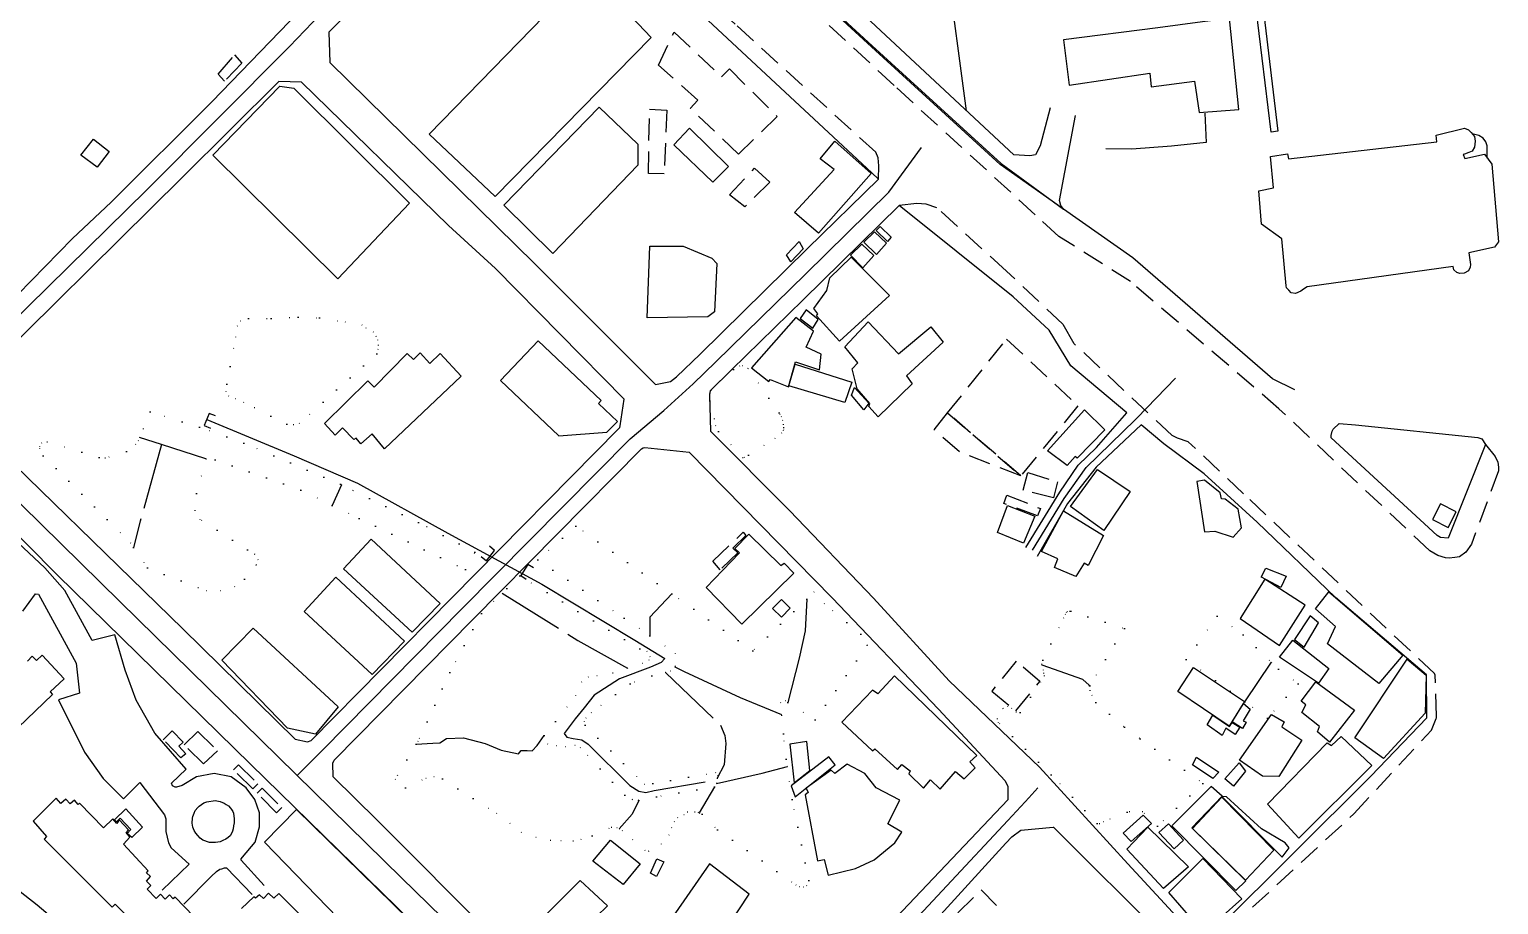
# Model space of a CAD drawing. Header units: millimetres. Extents: x 220021 to 223505, y 489325 to 491820.
# Drawn here: x 223169.7 to 223502.8, y 490021.2 to 490219.5 of the extents above; entities that cross this region are included whole.
import ezdxf

# ---------------------------------------------------------------- set-up
doc = ezdxf.new("R2010")
doc.units = ezdxf.units.MM
for name, pattern in [('15M2P5', [17.5, 15, -2.5]), ('5M2P5', [7.5, 5, -2.5]), ('AM4', [4, 0, -4])]:
    doc.linetypes.add(name, pattern=pattern)
for name, color, linetype in [('A0013110', 8, 'Continuous'), ('A0013118', 8, 'Continuous'), ('A0023210', 8, 'Continuous'), ('A0033324', 8, '5M2P5'), ('B0014111', 8, 'Continuous'), ('B0014112', 8, 'Continuous'), ('B0014113', 8, 'Continuous'), ('B0014115', 8, 'Continuous'), ('B0014116', 8, '5M2P5'), ('B0024127', 8, 'Continuous'), ('C0076116', 8, 'Continuous'), ('D0015112', 8, '15M2P5'), ('D0025111', 8, 'AM4'), ('E0022112', 8, 'Continuous'), ('F0047224', 8, 'Continuous')]:
    doc.layers.add(name, color=color, linetype=linetype)

msp = doc.modelspace()

# ---------------------------------------------------------------- linework, layer by layer
at = {"layer": 'A0013110'}
for points in [[(223456.598, 490137.859), (223451.511, 490140.352), (223419.85, 490167.758), (223404.128, 490178.752), (223389.787, 490188.892), (223360.565, 490215.547), (223325.419, 490247.852), (223288.456, 490281.976), (223254.545, 490313.189), (223230.339, 490336.589), (223178.609, 490384.648), (223178.568, 490385.085), (223190.245, 490404.742), (223215.439, 490443.232), (223248.229, 490486.968), (223277.205, 490526.299), (223282.477, 490527.865), (223298.407, 490517.417), (223321.026, 490543.177)], [(223070.715, 490218.371), (223115.09, 490173.646), (223143.187, 490144.758), (223148.806, 490144.247), (223151.028, 490144.694), (223160.741, 490153.105), (223179.455, 490172.14), (223188.232, 490180.324), (223211.091, 490203.123), (223235.1, 490228.046), (223270.774, 490263.484), (223270.901, 490271.399), (223231.655, 490307.815), (223205.63, 490330.976), (223197.584, 490334.216), (223177.333, 490353.258), (223172.625, 490361.295), (223161.501, 490371.48), (223119.39, 490410.613), (223110.084, 490415.811), (223101.222, 490422.071), (223089.809, 490432.422), (223082.684, 490431.338), (223052.257, 490399.752)], [(223395.583, 490102.148), (223403.252, 490114.672), (223407.475, 490120.798), (223411.586, 490124.764), (223418.472, 490132.65), (223405.76, 490143.279), (223400.881, 490151.337), (223392.702, 490158.885), (223366.87, 490179.599), (223345.117, 490158.225), (223328.869, 490142.35), (223324, 490137.628), (223323.884, 490136.88), (223324.091, 490128.496), (223342.058, 490110.434), (223361.035, 490090.65), (223378.229, 490071.931), (223398.665, 490052.348), (223418.671, 490030.484), (223431.648, 490016.511)], [(223216.187, 489970.94), (223226.229, 489980.684), (223237.117, 489987.2), (223249.477, 489999.615), (223258.659, 490008.467), (223258.892, 490013.343), (223259.577, 490014.178), (223219.805, 490053.045), (223176.037, 490095.867), (223169.115, 490102.871), (223157.585, 490114.035), (223145.402, 490126.431), (223133.151, 490138.848), (223126.651, 490145.017), (223107.869, 490163.835), (223103.623, 490163.552), (223063.788, 490124.119), (223054.185, 490114.615), (223053.737, 490113.632), (223053.313, 490112.237), (223050.679, 490107.067), (223044.276, 490100.083), (223042.653, 490101.3), (223039.665, 490098.22)], [(223439.131, 490015.817), (223473.82, 490050.305), (223486.514, 490063.557), (223486.414, 490073.301), (223465.806, 490090.824), (223448.01, 490107.852), (223435.976, 490118.828), (223426.9, 490125.604), (223421.715, 490129.939), (223411.499, 490120.325), (223405.021, 490112.111), (223398.154, 490100.101)], [(223491.332, 490104.246), (223489.575, 490104.374), (223488.842, 490104.856), (223464.822, 490126.932)]]:
    msp.add_lwpolyline(points, dxfattribs=at)
for points in [[(223362.157, 490185.58), (223360.656, 490186.999), (223299.522, 490243.902), (223280.287, 490261.349), (223237.548, 490218.891), (223237.788, 490212.024), (223284.201, 490166.443), (223311.629, 490139.011), (223315.005, 490139.715), (223316.367, 490140.77), (223321.77, 490145.933), (223346.053, 490169.818)], [(223226.223, 490207.663), (223204.305, 490185.937), (223154.72, 490137.038), (223154.557, 490132.176), (223204.421, 490083.715), (223229.905, 490058.662), (223232.683, 490058.109), (223233.554, 490058.383), (223265.406, 490090.742), (223303.287, 490129.041), (223303.506, 490129.288), (223303.583, 490129.653), (223304.535, 490135.75), (223275.305, 490165.287), (223264.696, 490175.096), (223231.324, 490207.519)], [(223319.259, 490123.724), (223351.649, 490090.722), (223375.785, 490065.505), (223390.883, 490049.217), (223391.53, 490047.974), (223391.505, 490046.134), (223391.493, 490044.931), (223359.145, 490010.854), (223359.095, 490010.837), (223334.226, 489987.21), (223318.481, 489971.981), (223317.215, 489971.381), (223297.25, 489990.101), (223292.712, 489994.624), (223274.811, 490014.016), (223248.545, 490040.337), (223238.529, 490050.184), (223238.469, 490053.252), (223238.733, 490053.973), (223270.203, 490085.813), (223308.444, 490124.468), (223308.78, 490124.716), (223309.216, 490124.783)], [(223392.401, 490036.599), (223394.472, 490038.102), (223401.76, 490038.779), (223401.814, 490038.737), (223427.162, 490013.509), (223429.955, 490008.862), (223429.951, 490008.509), (223429.924, 490008.237), (223420.338, 489998.359), (223384.734, 489961.93), (223378.64, 489953.834), (223362.996, 489938.681), (223356.534, 489933.175), (223355.951, 489933.163), (223325.62, 489963.501), (223324.16, 489964.869), (223325.12, 489967.969), (223361.821, 490003.844), (223362.134, 490003.974), (223368.508, 490010.413), (223391.019, 490035.098)]]:
    msp.add_lwpolyline(points, close=True, dxfattribs=at)
at = {"layer": 'A0013118'}
for points in [[(223382.159, 490201.027), (223377.638, 490234.489), (223374.394, 490253.557), (223385.796, 490265.191), (223385.996, 490265.846), (223378.322, 490309.789), (223375.266, 490329.539), (223375.409, 490330.53), (223376.143, 490331.665), (223424.752, 490339.204), (223430.221, 490307.354), (223431.497, 490307.276), (223432.875, 490306.649), (223433.667, 490305.831), (223434.052, 490304.104), (223442.02, 490241.486), (223441.904, 490240.841), (223441.467, 490239.801), (223438.602, 490239.339)], [(223242.387, 490325.36), (223254.75, 490313.407), (223288.66, 490282.196), (223325.622, 490248.073), (223360.767, 490215.768), (223389.976, 490189.126), (223404.128, 490178.752), (223403.54, 490179.586), (223403.215, 490180.742), (223406.836, 490199.978)], [(223401.077, 490201.694), (223398.84, 490193.136), (223397.746, 490191.098), (223396.487, 490190.861), (223392.835, 490191.065), (223353.686, 490227.596)], [(223500.189, 490190.334), (223500.212, 490193.146), (223499.844, 490194.038), (223499.271, 490194.857), (223498.274, 490195.455), (223496.755, 490195.868)], [(223464.822, 490126.932), (223464.82, 490127.474), (223465.038, 490128.485), (223465.286, 490128.91), (223466.583, 490130.221), (223470.334, 490129.89), (223498.025, 490127.066), (223498.959, 490126.739), (223499.834, 490125.466), (223491.332, 490104.246)], [(223222.906, 490025.548), (223217.648, 490031.266), (223217.661, 490031.588), (223217.963, 490031.982), (223220.877, 490035.325), (223221.797, 490038.801), (223221.841, 490042.017), (223220.74, 490045.019), (223218.803, 490047.65), (223215.415, 490050.152), (223211.559, 490050.906), (223207.579, 490050.19), (223204.262, 490048.215), (223203.026, 490047.821), (223202.672, 490047.828), (223202.104, 490048.105), (223201.876, 490048.729), (223205.215, 490051.922), (223198.088, 490060.087), (223193.852, 490067.562), (223191.374, 490074.336), (223189.007, 490082.322), (223183.885, 490081.08), (223177.682, 490092.388), (223173.159, 490097.512), (223163.584, 490106.519)], [(223168.18, 490087.689), (223171.076, 490091.638), (223171.761, 490091.545), (223180.234, 490075.942), (223181.014, 490069.119), (223176.265, 490067.605), (223182.149, 490055.755), (223186.42, 490049.783), (223190.972, 490045.202), (223194.731, 490048.852), (223200.307, 490041.539), (223200.592, 490040.646), (223200.604, 490038.985), (223200.571, 490037.804), (223201.185, 490035.19), (223201.827, 490034.079), (223205.915, 490030.402), (223199.745, 490024.493)], [(223204.695, 490021.349), (223210.873, 490027.617), (223212.05, 490028.692), (223212.859, 490029.246), (223213.298, 490029.344), (223213.932, 490029.562), (223214.338, 490029.555), (223220.137, 490023.511)], [(223216.187, 489970.94), (223201.891, 489984.993), (223197.518, 489991.393), (223193.851, 489997.936), (223189.841, 490004.223), (223185.86, 490008.094), (223179.344, 490014.337), (223171.434, 490021.072), (223165.842, 490025.48)]]:
    msp.add_lwpolyline(points, dxfattribs=at)
for points in [[(223447.112, 490229.782), (223448.693, 490229.946), (223452.747, 490196.419), (223451.195, 490196.225)], [(223211.768, 490044.777), (223212.917, 490044.566), (223213.79, 490044.213), (223214.3, 490043.925), (223214.778, 490043.58), (223215.224, 490043.066), (223215.486, 490042.759), (223215.773, 490042.288), (223215.924, 490041.965), (223216.123, 490040.677), (223216.097, 490039.728), (223215.972, 490039.086), (223215.852, 490038.411), (223215.685, 490037.837), (223215.477, 490037.311), (223215.163, 490036.801), (223214.734, 490036.382), (223214.167, 490036.031), (223213.554, 490035.718), (223212.909, 490035.411), (223211.869, 490035.274), (223210.482, 490035.276), (223208.961, 490035.796), (223208.41, 490036.284), (223207.838, 490036.836), (223207.383, 490037.408), (223207.017, 490038.027), (223206.741, 490038.725), (223206.562, 490039.675), (223206.636, 490040.777), (223206.744, 490041.193), (223207.012, 490041.951), (223207.279, 490042.498), (223207.836, 490043.222), (223208.175, 490043.505), (223209.245, 490044.259), (223209.916, 490044.482)]]:
    msp.add_lwpolyline(points, close=True, dxfattribs=at)
at = {"layer": 'A0023210'}
for points in [[(223287.07, 490273.12), (223239.05, 490226.54), (223228.611, 490215.584), (223196.269, 490183.131), (223151.485, 490139.203), (223146.475, 490134.289)], [(223397.06, 490101.5), (223404.26, 490113.22), (223409.27, 490120.27), (223420.355, 490131.076), (223420.79, 490131.5), (223429.51, 490140.511)], [(223149.979, 490129.303), (223190.229, 490089.791), (223254.061, 490027.258), (223263.243, 490018.28), (223269.638, 490012.028), (223276.106, 490005.599), (223276.91, 490004.8), (223289.17, 489991.99), (223313.804, 489967.593), (223317.534, 489963.899), (223318.26, 489963.18), (223320.672, 489960.751), (223325.53, 489955.86), (223351.789, 489929.279), (223352.48, 489928.58), (223359.61, 489921.35)], [(223317.534, 489963.899), (223321.223, 489967.623), (223363.83, 490010.63), (223391.48, 490040.26), (223395.394, 490044.501), (223396.26, 490045.44), (223398.3, 490047.66)]]:
    msp.add_lwpolyline(points, dxfattribs=at)
at = {"layer": 'A0023210', "elevation": 27.648, "flags": 128}
msp.add_lwpolyline([(223230.369, 490050.467), (223236.144, 490056.178), (223267.805, 490088.277), (223305.865, 490126.754), (223313.506, 490133.137), (223320.183, 490139.199), (223325.319, 490144.141), (223345.585, 490164.022), (223364.514, 490182.589), (223371.91, 490192.731)], dxfattribs=at)
at = {"layer": 'A0033324'}
for points in [[(223499.834, 490125.466), (223502.022, 490122.747), (223502.61, 490121.445), (223502.759, 490120.317), (223502.732, 490119.497), (223496.616, 490102.907), (223495.331, 490101.059), (223493.869, 490099.972), (223492.815, 490099.838), (223491.585, 490099.733), (223490.692, 490099.804), (223489.021, 490100.328), (223487.188, 490101.349), (223452.969, 490133.567), (223419.284, 490162.375), (223403.058, 490172.584), (223397.686, 490177.514), (223365.69, 490206.814), (223323.257, 490245.972), (223277.099, 490288.62), (223238.673, 490325.113), (223179.817, 490380.578), (223178.2, 490382.894), (223178.609, 490384.648)], [(223362.157, 490185.58), (223362.267, 490188.616), (223362.134, 490190.385), (223361.556, 490191.671), (223329.659, 490220.678), (223284.884, 490262.55), (223284.43, 490262.879), (223283.848, 490262.849), (223283.144, 490262.774), (223280.287, 490261.349)], [(223439.131, 490015.817), (223440.97, 490015.224), (223441.455, 490015.518), (223469.966, 490041.8), (223487.556, 490060.733), (223488.617, 490063.389), (223488.674, 490063.496), (223488.715, 490063.936), (223488.386, 490073.199), (223488.223, 490073.547), (223444.959, 490114.295), (223432.402, 490126.071), (223429.931, 490126.901), (223428.744, 490127.455), (223406.557, 490148.276), (223403.999, 490152.708), (223391.16, 490164.749), (223375.417, 490179.066), (223372.982, 490179.92), (223370.89, 490180.077), (223366.87, 490179.599)]]:
    msp.add_lwpolyline(points, dxfattribs=at)
at = {"layer": 'B0014111'}
for points in [[(223275.257, 490181.618), (223310.626, 490217.62), (223300.441, 490228.444), (223292.171, 490228.536), (223260.332, 490195.72)], [(223404.15, 490217.117), (223405.395, 490206.82), (223423.688, 490209.596), (223423.98, 490206.466), (223433.83, 490207.76), (223434.842, 490200.65), (223443.885, 490201.361), (223441.787, 490221.997), (223435.644, 490221.201), (223425.477, 490219.882)], [(223255.851, 490180.142), (223239.59, 490162.972), (223211.282, 490191.014), (223226.475, 490206.637), (223229.615, 490206.19)], [(223298.842, 490201.852), (223307.581, 490193.516), (223307.629, 490188.73), (223288.336, 490168.726), (223277.26, 490179.646)], [(223324.583, 490184.852), (223315.805, 490193.334), (223319.323, 490197.112), (223328.162, 490188.435)], [(223495.114, 490190.247), (223499.533, 490191.232), (223501.213, 490188.932), (223502.77, 490171.348), (223501.8, 490170.173), (223495.984, 490168.895), (223496.361, 490166.203), (223496.323, 490165.588), (223495.933, 490164.82), (223494.944, 490164.261), (223494.001, 490164.204), (223493.283, 490164.413), (223492.608, 490165.051), (223492.467, 490165.75), (223459.388, 490161.206), (223458.565, 490160.677), (223457.926, 490160.151), (223456.698, 490159.655), (223455.735, 490159.846), (223455.181, 490160.409), (223454.696, 490160.965), (223454.617, 490161.397), (223453.591, 490172.079), (223448.994, 490175.364), (223448.389, 490182.902), (223451.756, 490183.619), (223451.082, 490190.702), (223454.894, 490191.329), (223455.094, 490190.139), (223488.785, 490194.03), (223488.581, 490195.55), (223495.029, 490197.103), (223495.972, 490196.748), (223496.524, 490196.11), (223497.34, 490195.255), (223497.469, 490194.207), (223497.318, 490192.81), (223496.765, 490191.883), (223496.025, 490191.578), (223495.036, 490191.256), (223494.728, 490191.173)], [(223348.596, 490173.325), (223343.157, 490177.994), (223352.095, 490187.755), (223348.914, 490190.175), (223352.293, 490194.155), (223360.479, 490186.87)], [(223344.19, 490171.405), (223345.057, 490169.796), (223342.296, 490166.802), (223341.34, 490168.396)], [(223355.978, 490167.88), (223364.696, 490159.199), (223353.303, 490148.846), (223348.119, 490154.587), (223348.411, 490155.017), (223347.539, 490156.286), (223350.466, 490160.34), (223351.115, 490163.184)], [(223374.004, 490152.083), (223376.816, 490148.6), (223368.485, 490141.023), (223369.802, 490139.216), (223362.077, 490131.688), (223360, 490134.037), (223360.235, 490134.735), (223357.316, 490138.083), (223356.169, 490142.606), (223357.465, 490143.974), (223354.577, 490147.576), (223359.797, 490153.265), (223366.724, 490145.954)], [(223400.504, 490124.01), (223408.859, 490133.281), (223413.514, 490128.777), (223407.191, 490122.345), (223406.796, 490122.723), (223404.954, 490120.677)], [(223411.816, 490119.782), (223419.222, 490114.808), (223413.291, 490105.968), (223405.742, 490111.398)], [(223436.109, 490105.656), (223438.462, 490105.781), (223442.605, 490104.455), (223444.467, 490106.555), (223443.736, 490110.798), (223440.78, 490113.103), (223439.947, 490113.108), (223439.617, 490114.523), (223436.078, 490117.342), (223434.331, 490117.099)], [(223332.742, 490105.155), (223340.021, 490098.053), (223340.811, 490098.567), (223342.983, 490096.287), (223331.204, 490084.781), (223323.117, 490093.082), (223330.686, 490100.903), (223329.601, 490101.853)], [(223458.941, 490089.053), (223449.796, 490094.931), (223444.199, 490086.014), (223453.103, 490079.931)], [(223464.273, 490092.065), (223481.078, 490077.713), (223475.642, 490071.303), (223463.973, 490080.298), (223465.819, 490084.244), (223461.274, 490088.231)], [(223220.427, 490083.849), (223239.677, 490065.993), (223234.562, 490059.849), (223228.157, 490061.172), (223213.263, 490076.577)], [(223482.042, 490076.793), (223486.359, 490073.187), (223486.093, 490064.574), (223476.682, 490054.343), (223470.175, 490059.001)], [(223384.485, 490055.028), (223365.772, 490073.007), (223361.985, 490068.968), (223360.835, 490069.791), (223353.823, 490062.536), (223360.823, 490056.043), (223361.347, 490056.505), (223366.516, 490051.794), (223367.456, 490052.985), (223369.348, 490051.493), (223369.053, 490050.846), (223372.341, 490047.617), (223373.929, 490049.507), (223376.158, 490047.359), (223379.629, 490051.395), (223381.61, 490049.691), (223384.084, 490052.188), (223382.868, 490053.529)], [(223474.039, 490052.737), (223457.509, 490036.241), (223450.381, 490043.968), (223463.933, 490057.878), (223464.86, 490057.241), (223467.068, 490059.316)], [(223343.017, 490048.832), (223346.602, 490051.607), (223345.921, 490058.16), (223342.058, 490057.586)], [(223342.338, 490048.129), (223343.295, 490045.666), (223352.373, 490052.846), (223350.927, 490054.675)], [(223367.454, 490037.62), (223364.258, 490039.475), (223367.036, 490044.87), (223361.627, 490047.7), (223359.065, 490050.903), (223355.066, 490053.029), (223352.275, 490050.935), (223351.409, 490051.685), (223345.764, 490047.566), (223346.25, 490046.592), (223345.566, 490046.1), (223348.326, 490031.162), (223349.872, 490031.449), (223350.751, 490027.912), (223356.987, 490029.372), (223361.218, 490031.373), (223365.912, 490035.232)], [(223437.979, 490049.759), (223433.346, 490052.906), (223434.289, 490054.618), (223439.346, 490051.191)], [(223433.19, 490038.599), (223440.057, 490045.765), (223437.603, 490047.977), (223428.705, 490039.077), (223443.212, 490024.438), (223445.426, 490026.632)], [(223191.541, 490042.921), (223195.302, 490038.756), (223192.854, 490036.407), (223191.827, 490037.357), (223192.649, 490038.238), (223190.246, 490040.777), (223189.424, 490039.951), (223188.965, 490040.408)], [(223259.398, 490014.232), (223251.437, 490005.954), (223222.973, 490035.377), (223230.203, 490042.78)], [(223440.05, 490045.523), (223451.803, 490033.519), (223445.365, 490026.74), (223433.383, 490038.427)], [(223453.684, 490031.99), (223455.283, 490034.096), (223454.408, 490035.187), (223449.046, 490038.37), (223441.06, 490045.633), (223440.148, 490045.68), (223440.007, 490045.687)], [(223424.068, 490039.555), (223419.465, 490035.485), (223417.612, 490037.387), (223422.205, 490041.489)], [(223427.922, 490039.477), (223431.313, 490035.777), (223429.214, 490033.853), (223425.696, 490037.538)], [(223426.807, 490024.856), (223418.443, 490033.741), (223423.251, 490038.793), (223432.435, 490029.783)], [(223304.258, 490025.735), (223297.387, 490031.06), (223301.4, 490035.821), (223308.11, 490030.444)], [(223435.682, 490031.657), (223444.525, 490022.548), (223439.626, 490018.133), (223432.982, 490018.206), (223427.977, 490023.964)], [(223300.859, 489988.972), (223282.122, 490008.689), (223282.822, 490014.97), (223294.508, 490026.671), (223300.751, 490020.956), (223298.269, 490018.488), (223298.733, 490017.866), (223295.998, 490015.195), (223296.774, 490014.484), (223293.897, 490011.302), (223309.009, 489996.587)]]:
    msp.add_lwpolyline(points, close=True, dxfattribs=at)
at = {"layer": 'B0014111', "flags": 128}
msp.add_lwpolyline([(223298.659, 490134.775), (223299.297, 490135.449), (223285.021, 490148.971), (223276.456, 490139.929), (223289.669, 490127.414), (223300.583, 490128.212), (223302.998, 490130.665)], close=True, dxfattribs=at)
at = {"layer": 'B0014112'}
for points in [[(223345.746, 490155.929), (223344.402, 490154.022), (223347.248, 490151.802), (223348.474, 490153.767)], [(223348.79, 490142.333), (223349.202, 490145.904), (223345.772, 490147.502), (223347.421, 490151.145), (223343.412, 490154.221), (223333.414, 490142.839), (223337.311, 490139.729), (223337.635, 490140.162), (223341.749, 490138.546), (223343.393, 490144.156)], [(223354.533, 490134.976), (223341.857, 490138.742), (223343.311, 490143.622), (223356.119, 490139.549)], [(223391.428, 490111.667), (223397.598, 490109.249), (223395.034, 490103.123), (223389.142, 490105.541)], [(223404.152, 490110.414), (223413.157, 490104.824), (223409.716, 490098.073), (223408.795, 490098.589), (223406.927, 490095.559), (223402.099, 490097.582), (223402.807, 490099.532), (223399.118, 490101.237)], [(223458.666, 490079.511), (223461.911, 490085.025), (223460.051, 490086.613), (223456.497, 490081.24)], [(223456.146, 490081.149), (223464.302, 490074.693), (223461.954, 490071.348), (223453.116, 490077.294)], [(223441.706, 490061.613), (223430.043, 490069.519), (223433.614, 490074.961), (223445.127, 490067.228)], [(223461.362, 490071.691), (223470.129, 490065.262), (223464.417, 490057.999), (223461.676, 490060.374), (223462.189, 490061.566), (223458.141, 490064.753), (223459.06, 490066.506), (223458.019, 490067.329)], [(223444.914, 490066.743), (223446.426, 490065.527), (223444.888, 490062.867), (223445.5, 490062.512), (223444.7, 490061.13), (223442.392, 490062.622)], [(223436.656, 490061.952), (223437.939, 490064.097), (223441.748, 490061.566), (223442.352, 490062.474), (223444.062, 490061.4), (223443.046, 490059.781), (223440.892, 490061.212), (223440.055, 490059.502)], [(223451.284, 490064.318), (223454.115, 490062.647), (223453.61, 490061.517), (223458.148, 490058.456), (223452.943, 490050.206), (223449.27, 490050.34), (223444.011, 490053.945)], [(223443.922, 490053.335), (223445.413, 490051.474), (223442.684, 490048.069), (223440.734, 490049.695)]]:
    msp.add_lwpolyline(points, close=True, dxfattribs=at)
at = {"layer": 'B0014113', "flags": 128}
for points in [[(223324.979, 490155.495), (223323.482, 490154.402), (223309.7, 490154.181), (223310.3, 490170.402), (223317.919, 490170.373), (223324.377, 490167.634), (223325.499, 490166.43)], [(223256.41, 490082.923), (223240.904, 490097.297), (223247.111, 490103.993), (223262.828, 490089.424)], [(223239.114, 490095.365), (223231.936, 490087.622), (223247.354, 490073.33), (223254.688, 490080.928)]]:
    msp.add_lwpolyline(points, close=True, dxfattribs=at)
at = {"layer": 'B0014113'}
for points in [[(223262.779, 490146.073), (223267.517, 490140.95), (223250.147, 490124.481), (223247.369, 490127.895), (223244.842, 490125.581), (223243.721, 490126.903), (223243.213, 490126.604), (223240.639, 490129.19), (223238.981, 490127.547), (223236.539, 490130.2), (223246.387, 490139.9), (223247.828, 490138.461), (223255.317, 490146.04), (223256.722, 490144.679), (223258.251, 490146.223), (223260.423, 490143.834)], [(223323.865, 490030.414), (223307.749, 490007.273), (223317.345, 490000.093), (223332.884, 490023.593)]]:
    msp.add_lwpolyline(points, close=True, dxfattribs=at)
at = {"layer": 'B0014115'}
for points in [[(223169.201, 490076.354), (223170.301, 490077.476), (223171.249, 490076.546), (223172.535, 490077.708), (223177.552, 490072.353), (223174.376, 490069.433), (223174.922, 490068.839), (223167.121, 490061.364)], [(223206.922, 490018.522), (223202.674, 490022.911), (223202.234, 490022.486), (223201.408, 490023.455), (223200.453, 490022.475), (223199.353, 490023.547), (223198.403, 490022.571), (223196.341, 490024.745), (223197.173, 490025.534), (223196.203, 490026.556), (223197.139, 490027.545), (223196.238, 490028.398), (223196.555, 490028.868), (223190.984, 490034.936), (223192.424, 490036.507), (223191.565, 490037.419), (223192.156, 490038.189), (223189.99, 490040.384), (223189.494, 490039.62), (223188.551, 490040.638), (223186.483, 490038.64), (223180.985, 490044.191), (223180.713, 490043.921), (223179.857, 490044.893), (223178.924, 490044.071), (223177.885, 490045.137), (223176.823, 490044.101), (223175.75, 490045.296), (223170.479, 490040.099), (223173.556, 490036.638), (223173.034, 490036.053), (223188.434, 490020.657), (223189.104, 490021.327), (223194.99, 490015.442)], [(223231.427, 490018.519), (223226.22, 490023.742), (223225.07, 490022.683), (223223.847, 490023.823), (223222.714, 490022.607), (223221.808, 490023.451), (223220.893, 490022.648), (223220.545, 490022.965), (223217.728, 490020.361)]]:
    msp.add_lwpolyline(points, dxfattribs=at)
at = {"layer": 'B0014116'}
for points in [[(223315.835, 490218.899), (223326.574, 490208.753), (223328.355, 490210.527), (223339.202, 490199.77), (223330.424, 490191.252), (223319.503, 490201.596), (223321.198, 490203.452), (223312.3, 490211.416)], [(223216.187, 490213.709), (223217.827, 490211.872), (223213.899, 490207.75), (223212.453, 490209.323)], [(223310.266, 490201.385), (223314.162, 490201.174), (223313.578, 490186.733), (223309.99, 490186.842)], [(223181.352, 490191.018), (223184.212, 490194.618), (223187.753, 490191.805), (223185.01, 490188.253)], [(223337.57, 490184.917), (223331.843, 490179.313), (223328.356, 490182.012), (223334.053, 490188.024)], [(223361.278, 490173.624), (223363.985, 490171.052), (223361.718, 490168.522), (223358.819, 490171.257)], [(223362.536, 490174.835), (223365.069, 490172.42), (223364.237, 490171.46), (223361.626, 490173.959)], [(223358.383, 490170.837), (223361.107, 490168.294), (223358.614, 490165.474), (223355.805, 490168.355)], [(223394.438, 490118.355), (223377.854, 490132.596), (223391.216, 490149.321), (223407.404, 490134.207)], [(223358.857, 490133.287), (223356.052, 490136.605), (223356.708, 490138.349), (223359.996, 490134.827)], [(223394.431, 490118.347), (223380.571, 490123.794), (223374.774, 490128.74), (223377.848, 490132.588)], [(223396.034, 490119.114), (223402.742, 490116.971), (223401.855, 490113.346), (223394.976, 490115.129)], [(223391.277, 490113.966), (223398.869, 490110.965), (223398.243, 490109.295), (223390.622, 490112.061)], [(223324.642, 490098.987), (223331.482, 490105.577), (223332.113, 490104.846), (223329.161, 490101.94), (223330.262, 490100.932), (223326.301, 490097.057)], [(223454.59, 490095.588), (223453.411, 490093.048), (223448.904, 490095.398), (223450.018, 490097.401)], [(223340.184, 490090.321), (223342.18, 490088.377), (223340.148, 490086.352), (223338.167, 490088.266)], [(223387.849, 490069.549), (223393.309, 490065.089), (223398.763, 490071.766), (223393.35, 490076.343)], [(223200.02, 490058.569), (223201.993, 490060.583), (223204.5, 490058.006), (223203.504, 490057.11), (223205.129, 490055.387), (223203.958, 490054.434)], [(223204.739, 490057.446), (223207.862, 490060.456), (223212.294, 490056.065), (223209.103, 490053.071)], [(223221.424, 490048.577), (223220.299, 490047.407), (223215.936, 490051.766), (223217.066, 490052.898)], [(223226.879, 490043.179), (223225.699, 490042.004), (223221.281, 490046.44), (223222.418, 490047.572)], [(223311.931, 490031.617), (223313.503, 490030.933), (223311.84, 490027.592), (223310.46, 490028.322)], [(223385.453, 490024.573), (223396.404, 490013.442), (223380.433, 489997.609), (223369.584, 490008.721)]]:
    msp.add_lwpolyline(points, close=True, dxfattribs=at)
at = {"layer": 'B0024127'}
msp.add_lwpolyline([(223487.786, 490108.426), (223491.355, 490106.621), (223493.16, 490110.19), (223489.591, 490111.996)], close=True, dxfattribs=at)
at = {"layer": 'C0076116'}
for points in [[(223211.831, 490131.923), (223210.445, 490132.497), (223209.297, 490129.725), (223210.683, 490129.151)], [(223272.103, 490100.051), (223273.275, 490099.116), (223275.147, 490101.461), (223273.974, 490102.397)], [(223283.952, 490097.473), (223282.692, 490098.287), (223281.063, 490095.768), (223282.323, 490094.953)]]:
    msp.add_lwpolyline(points, dxfattribs=at)
at = {"layer": 'D0015112'}
for points in [[(223199.622, 490125.439), (223194.66, 490127.048)], [(223199.622, 490125.439), (223194.811, 490108.108), (223193.287, 490102.139)], [(223209.685, 490122.176), (223199.622, 490125.439)], [(223240.451, 490116.288), (223238.306, 490111.665)], [(223276.881, 490091.788), (223294.018, 490081.044), (223305.235, 490074.797)], [(223315.323, 490091.62), (223310.323, 490086.37), (223310.324, 490082.139)], [(223345.897, 490090.427), (223345.526, 490083.227), (223344.205, 490077.061), (223341.654, 490067.034)], [(223445.25, 490067.163), (223451.245, 490076.111)], [(223313.908, 490073.83), (223326.322, 490061.863), (223327.352, 490059.522), (223327.561, 490057.677), (223327.176, 490052.858), (223325.626, 490049.841)], [(223315.975, 490075.102), (223318.144, 490074.038), (223330.824, 490068.163), (223340.203, 490064.294)], [(223410.117, 490070.728), (223409.91, 490070.947), (223408.483, 490072.236), (223399.257, 490075.448)], [(223257.352, 490057.529), (223261.135, 490057.802), (223262.687, 490057.879), (223264.237, 490058.878), (223268.118, 490059.033), (223272.983, 490057.696), (223276.618, 490056.21), (223280.559, 490055.339), (223281.128, 490056.131), (223282.549, 490056.134), (223283.677, 490056.063), (223284.802, 490057.267), (223286.397, 490059.516)], [(223325.476, 490048.654), (223335.781, 490050.975), (223341.507, 490052.477)], [(223325.024, 490047.868), (223321.551, 490042.004)], [(223307.803, 490044.832), (223306.301, 490041.68), (223303.363, 490038.405)]]:
    msp.add_lwpolyline(points, dxfattribs=at)
at = {"layer": 'D0025111'}
for points in [[(223218.267, 490134.988), (223216.479, 490135.76), (223214.867, 490136.401), (223214.279, 490137.44), (223214.451, 490139.124), (223216.435, 490149.746), (223216.766, 490152.221), (223217.511, 490153.438), (223219.355, 490153.999), (223224.48, 490154.01), (223230.63, 490154.272), (223235.463, 490154.135), (223241.235, 490153.21), (223245.03, 490152.545), (223245.954, 490151.917), (223247.625, 490150.983), (223248.227, 490150.047), (223248.566, 490149.155), (223248.73, 490148.013), (223248.702, 490147.061), (223248.47, 490146.021), (223230.916, 490130.255), (223229.584, 490129.93), (223228.06, 490130.059)], [(223338.689, 490126.827), (223340.156, 490128.042), (223340.639, 490128.593), (223340.741, 490128.893), (223340.737, 490129.257), (223340.63, 490129.938), (223340.456, 490130.878), (223340.192, 490131.686), (223339.894, 490132.21), (223339.622, 490132.612), (223332.668, 490142.627), (223331.348, 490143.273), (223330.757, 490143.239), (223329.324, 490142.466), (223324.183, 490137.72), (223323.926, 490137.106), (223323.969, 490135.313), (223325.231, 490129.759), (223325.883, 490128.431), (223331.356, 490122.537), (223331.736, 490122.504), (223332.704, 490123.021)], [(223270.689, 490101.022), (223257.855, 490107.798), (223240.451, 490116.288), (223240.16, 490116.43), (223218.305, 490125.785), (223208.195, 490129.356), (223197.059, 490132.826), (223194.66, 490127.048), (223194.388, 490126.394), (223193.79, 490125.516), (223191.677, 490123.868), (223186.897, 490122.349), (223185.508, 490122.533), (223173.743, 490125.961), (223172.496, 490125.816), (223171.928, 490125.085), (223171.923, 490124.538), (223172.805, 490122.904), (223192.575, 490103.201), (223193.287, 490102.139), (223196.409, 490097.481), (223209.732, 490092.346), (223212.956, 490092.349), (223216.184, 490093.223), (223218.404, 490094.912), (223221.125, 490098.191), (223221.533, 490099.31), (223220.818, 490100.567), (223219.144, 490101.592), (223208.405, 490108.482), (223207.27, 490110.449), (223207.571, 490114.322), (223209.685, 490122.176), (223211.786, 490121.982), (223231.186, 490115.14), (223238.306, 490111.665), (223244.407, 490108.687), (223268.515, 490097.148)], [(223272.138, 490087.149), (223265.002, 490073.815), (223257.79, 490058.257), (223257.352, 490057.529), (223252.606, 490049.647), (223254.922, 490047.632), (223259.515, 490049.867), (223261.36, 490050.237), (223263.352, 490049.67), (223275.538, 490041.949), (223278.604, 490039.671), (223281.127, 490037.597), (223284.454, 490036.52), (223287.765, 490035.81), (223290.138, 490035.727), (223292.906, 490035.674), (223294.648, 490036), (223297.253, 490036.826), (223301.583, 490038.724), (223302.872, 490038.698), (223303.363, 490038.405), (223304.045, 490037.997), (223306.363, 490035.967), (223309.209, 490033.527), (223310.059, 490033.338), (223312.941, 490034.941), (223314.65, 490036.951), (223315.262, 490038.592), (223315.83, 490039.999), (223316.619, 490040.865), (223318.008, 490041.6), (223318.827, 490042.232), (223320.482, 490042.235), (223321.244, 490042.163), (223321.551, 490042.004), (223322.197, 490041.668), (223325.699, 490038.171), (223343.453, 490025.694), (223344.263, 490025.297), (223345.142, 490025.237), (223345.879, 490025.48), (223346.378, 490026.693), (223342.564, 490045.036), (223341.507, 490052.477), (223341.271, 490054.135), (223340.617, 490059.928), (223340.203, 490064.294), (223339.953, 490066.925), (223340.98, 490067.473), (223341.654, 490067.034), (223347.779, 490063.043), (223359.703, 490080.007), (223358.137, 490082.511), (223349.896, 490089.351), (223347.586, 490092.054), (223345.897, 490090.427), (223333.698, 490078.677), (223315.323, 490091.62), (223293.571, 490106.943), (223284.929, 490099.293), (223304.511, 490086.131), (223310.324, 490082.139), (223316.071, 490078.193), (223316.15, 490075.293), (223315.975, 490075.102), (223315.084, 490074.134), (223313.908, 490073.83), (223310.795, 490073.027), (223305.878, 490071.215), (223297.076, 490064.753), (223295.863, 490063.505), (223295.44, 490062.684), (223295.647, 490061.85), (223309.031, 490048.523), (223310.993, 490048.629), (223325.223, 490051.134), (223325.663, 490050.462), (223325.626, 490049.841), (223325.564, 490048.807), (223325.476, 490048.654), (223325.024, 490047.868), (223311.849, 490045.658), (223307.803, 490044.832), (223306.447, 490044.958), (223304.629, 490045.98), (223294.618, 490056.766), (223293.402, 490057.291), (223291.308, 490056.964), (223289.272, 490057.15), (223287.177, 490057.57), (223286.397, 490059.516), (223293.539, 490068.523), (223294.806, 490071.601), (223296.327, 490072.762), (223298.303, 490073.088), (223301.89, 490073.725), (223305.235, 490074.797), (223308.607, 490075.878), (223310.143, 490076.569), (223310.405, 490077.331), (223309.758, 490078.575), (223308.058, 490079.128), (223280.843, 490095.662)]]:
    msp.add_lwpolyline(points, close=True, dxfattribs=at)
for points in [[(223435.744, 490048.673), (223425.401, 490038.953), (223422.071, 490042.228), (223419.134, 490042.265), (223418.516, 490042.13), (223413.291, 490039.989), (223412.325, 490039.528), (223411.756, 490039.579), (223401.348, 490050.642), (223389.41, 490062.398), (223389.13, 490063.259), (223390.398, 490065.667), (223391.392, 490066.158), (223392.297, 490065.71), (223393.326, 490064.897), (223394.328, 490064.771), (223399.841, 490072.993), (223399.676, 490073.585), (223399.595, 490074.334), (223399.257, 490075.448), (223399.202, 490075.628), (223399.397, 490076.603), (223404.152, 490086.075), (223404.489, 490086.922), (223404.745, 490087.363), (223404.936, 490087.557), (223405.453, 490087.692), (223405.759, 490087.69), (223417.919, 490083.782), (223410.126, 490070.922), (223410.117, 490070.728), (223410.07, 490069.765), (223410.555, 490068.638), (223411.467, 490066.985), (223417.96, 490061.43), (223421.492, 490058.779), (223435.744, 490048.673)], [(223445.25, 490067.163), (223431.961, 490076.722), (223438.947, 490086.593), (223444.852, 490082.295), (223451.245, 490076.111), (223452.866, 490074.543), (223457.34, 490071.248), (223450.406, 490063.454), (223445.25, 490067.163)]]:
    msp.add_lwpolyline(points, dxfattribs=at)
at = {"layer": 'E0022112'}
msp.add_lwpolyline([(223209.871, 490131.111), (223229.716, 490122.898), (223244.065, 490116.658), (223264.568, 490105.375), (223285.839, 490093.841), (223306.947, 490081.087), (223313.7, 490076.979), (223312.867, 490076.054), (223310.453, 490075.039), (223303.459, 490072.373), (223297.696, 490068.656), (223295.403, 490065.81), (223293.432, 490063.272), (223290.905, 490059.957), (223291.537, 490059.124), (223292.914, 490058.863), (223294.892, 490058.545), (223296.358, 490057.538), (223305.824, 490048.2), (223307.803, 490046.945), (223309.444, 490046.611), (223311.303, 490047.069), (223322.854, 490048.998)], dxfattribs=at)
at = {"layer": 'F0047224'}
msp.add_lwpolyline([(223436.126, 490200.486), (223436.461, 490193.883), (223428.631, 490193.059), (223419.628, 490192.323), (223413.708, 490192.446)], dxfattribs=at)

doc.saveas('drawing.dxf')
